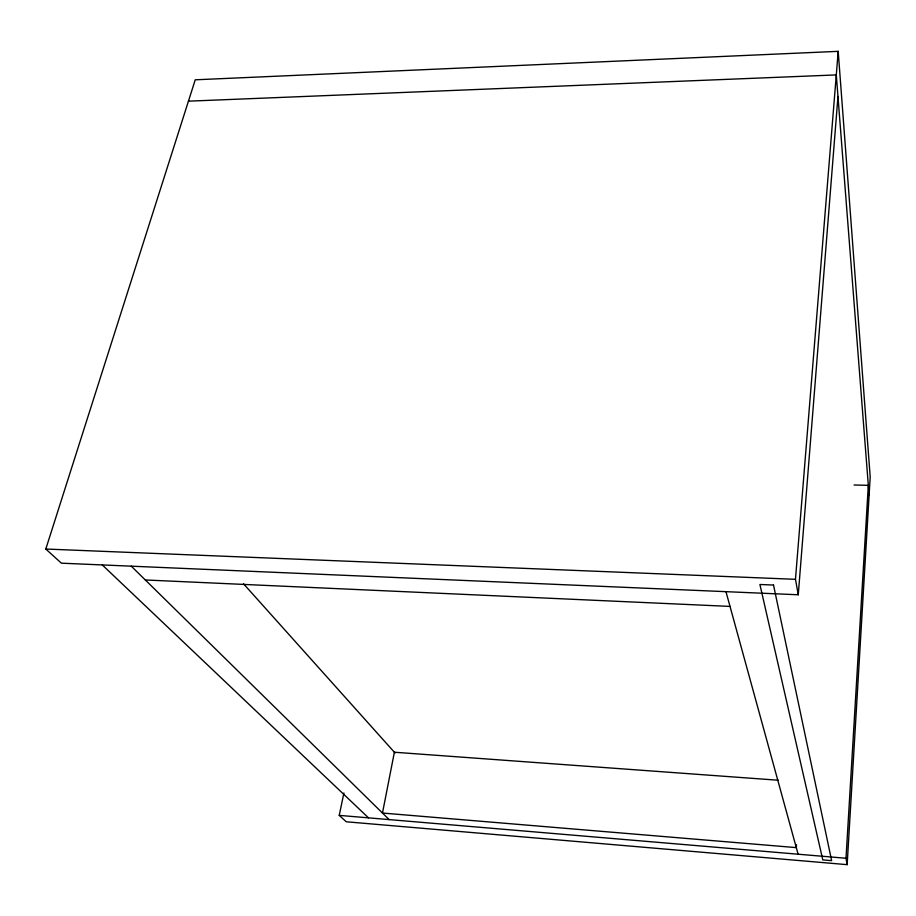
<?xml version="1.0" encoding="UTF-8"?>
<svg xmlns="http://www.w3.org/2000/svg" width="916" height="916" viewBox="0 0 916 916"><rect width="100%" height="100%" fill="white"/><g stroke="black" fill="none" stroke-linecap="round" stroke-linejoin="round"><path stroke-width="1.37" d="M343.901 792.993L339.229 815.377L346.282 821.778L847.151 864.658L870.2 476.973L838.197 51.342L195.245 79.806L45.8 549.028L61.395 563.18L798.26 594.77L837.968 96.443M847.151 864.658L845.995 858.258L868.322 485.343L854.055 484.988M796.519 844.827L796.302 847.621L382.476 813.042L394.384 752.231L778.36 780.237M798.26 594.77L795.466 579.313L838.197 51.342M188.433 101.172L836.285 74.917L869.112 495.35M45.8 549.028L795.466 579.313M145.312 579.965L730.018 606.415M339.229 815.377L845.995 858.258M102.294 564.932L368.495 817.851M131.286 566.18L389.151 819.602M243.519 583.79L395.082 753.021M725.964 591.667L798.111 854.204M773.516 585.049L759.914 584.488L822.797 859.906L831.636 860.651L773.516 585.049"/></g></svg>
